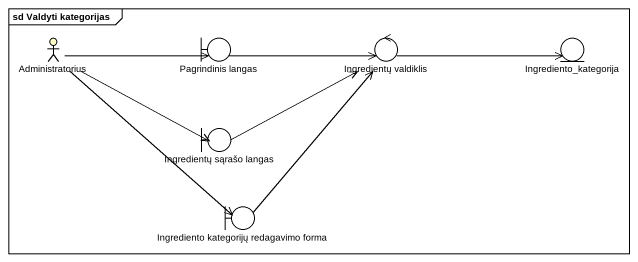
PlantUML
@startuml
mainframe sd Valdyti kategorijas
actor Administratorius #FFFFCC
boundary "Pagrindinis langas" as Pagrindinis_langas
control "Ingredientų valdiklis" as Ingredientų_valdiklis
entity Ingrediento_kategorija
boundary "Ingredientų sąrašo langas" as Ingredientų_sąrašo_langas
boundary "Ingrediento kategorijų redagavimo forma" as Ingrediento_kategorijų
Administratorius -right-> Pagrindinis_langas
Administratorius -right-> Ingredientų_sąrašo_langas
Administratorius --> Ingrediento_kategorijų
Pagrindinis_langas -right-> Ingredientų_valdiklis
Ingredientų_valdiklis -right-> Ingrediento_kategorija
Ingredientų_sąrašo_langas -right-> Ingredientų_valdiklis
Ingrediento_kategorijų -up-> Ingredientų_valdiklis
@enduml
